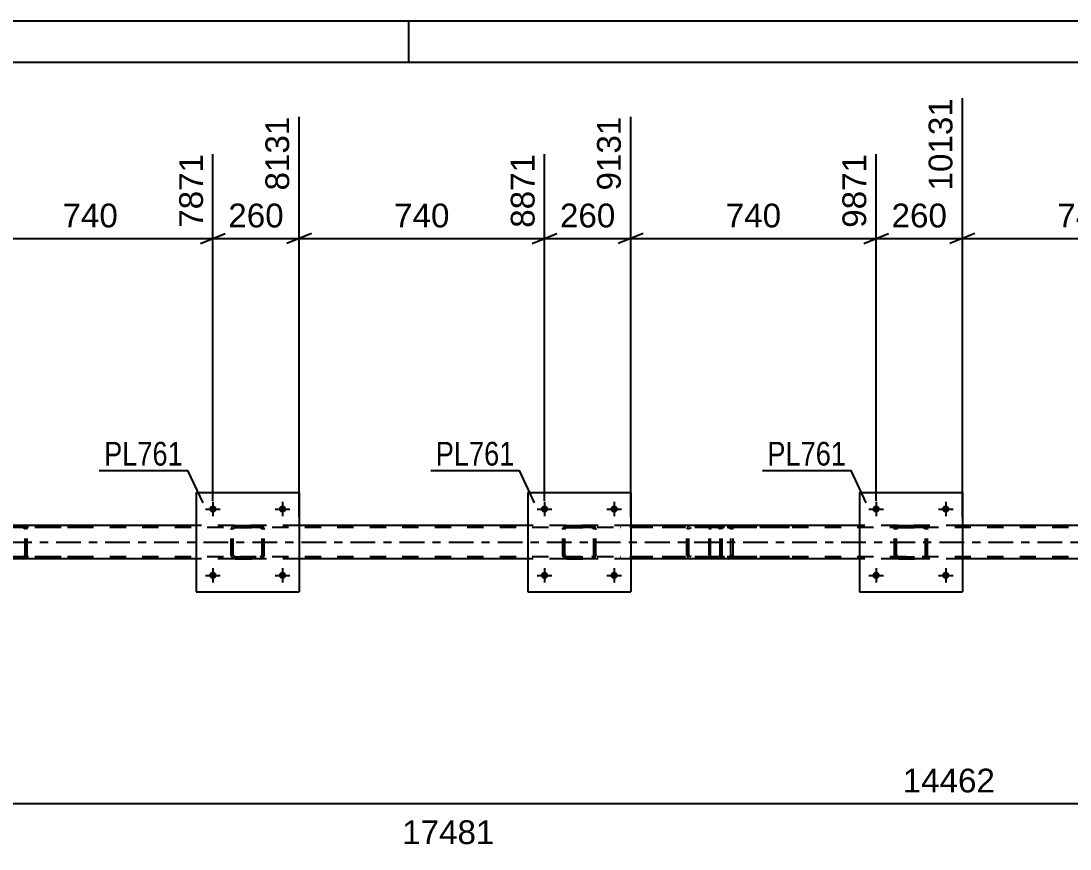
# Model space of a CAD drawing. Header units: millimetres. Extents: x -115 to 726, y -400 to 194.
# Drawn here: x 259.5 to 386.1, y 94.4 to 194.3 of the extents above; entities that cross this region are included whole.
import ezdxf

# ---------------------------------------------------------------- set-up
doc = ezdxf.new("R2010")
doc.units = ezdxf.units.MM
doc.linetypes.add('DXK_LINE_DOT2', pattern=[3.9198, 1.9599, -1.9599])
doc.linetypes.add('DXK_LINE_DOT3', pattern=[5.9187, 2.979, -0.9799, 0.9799, -0.9799])
doc.styles.add('Arial', font='arial.ttf', dxfattribs={"height": 0.2})
doc.styles.add('Arial Narrow', font='ARIALN.TTF', dxfattribs={"height": 0.2})

# ---------------------------------------------------------------- blocks, each defined once
blk = doc.blocks.new('Unknown-203724152-1113')
at = {"color": 5, "linetype": 'Continuous'}
for p, q in [((726.32, 194.3), (-114.68, 194.3)), ((306.32, 189.3), (306.32, 194.3)), ((721.32, 189.3), (-109.68, 189.3))]:
    blk.add_line(p, q, dxfattribs=at)
blk = doc.blocks.new('Part-203724152-4874 - 4735')
at = {"color": 7, "linetype": 'DXK_LINE_DOT2'}
for p, q in [((324.87, 132.96), (324.9, 133.14)), ((324.9, 133.14), (324.87, 132.96)), ((324.87, 129.92), (324.87, 132.96)), ((325.11, 132.96), (325.12, 133.05)), ((325.12, 133.05), (325.11, 132.96)), ((325.11, 129.92), (325.11, 132.96)), ((325.12, 133.05), (325.18, 133.13)), ((325.18, 133.13), (325.12, 133.05)), ((325.16, 133.4), (325.35, 133.44)), ((325.35, 133.44), (325.16, 133.4)), ((325.18, 133.13), (325.25, 133.18)), ((325.25, 133.18), (325.18, 133.13)), ((325.25, 133.18), (325.35, 133.2)), ((325.35, 133.2), (325.25, 133.18)), ((325.35, 133.44), (328.39, 133.44)), ((325.35, 133.44), (325.35, 133.44)), ((325.35, 133.44), (328.39, 133.44)), ((325.35, 133.2), (328.39, 133.2)), ((325.35, 133.2), (325.35, 133.2)), ((328.39, 133.2), (325.35, 133.2)), ((328.39, 133.44), (328.39, 133.44)), ((328.39, 133.44), (328.57, 133.4)), ((328.57, 133.4), (328.39, 133.44)), ((328.39, 133.2), (328.39, 133.2)), ((328.39, 133.2), (328.48, 133.18)), ((328.48, 133.18), (328.39, 133.2)), ((328.48, 133.18), (328.56, 133.13)), ((328.56, 133.13), (328.48, 133.18)), ((328.56, 133.13), (328.61, 133.05)), ((328.61, 133.05), (328.56, 133.13)), ((328.61, 133.05), (328.63, 132.96)), ((328.63, 132.96), (328.61, 133.05)), ((328.63, 129.92), (328.63, 132.96)), ((328.83, 133.14), (328.87, 132.96)), ((328.87, 132.96), (328.83, 133.14)), ((328.87, 129.92), (328.87, 132.96)), ((324.9, 129.74), (324.87, 129.92)), ((324.87, 129.92), (324.9, 129.73)), ((325.12, 129.83), (325.11, 129.92)), ((325.11, 129.92), (325.12, 129.83)), ((325.18, 129.75), (325.12, 129.83)), ((325.12, 129.83), (325.18, 129.75)), ((325.35, 129.44), (325.16, 129.48)), ((325.16, 129.47), (325.35, 129.44)), ((325.25, 129.7), (325.18, 129.75)), ((325.18, 129.75), (325.25, 129.7)), ((325.35, 129.68), (325.25, 129.7)), ((325.25, 129.7), (325.35, 129.68)), ((325.35, 129.68), (328.39, 129.68)), ((325.35, 129.68), (325.35, 129.68)), ((325.35, 129.68), (328.39, 129.68)), ((325.35, 129.44), (328.39, 129.44)), ((325.35, 129.44), (325.35, 129.44)), ((325.35, 129.44), (328.39, 129.44)), ((328.48, 129.7), (328.39, 129.68)), ((328.39, 129.68), (328.48, 129.7)), ((328.39, 129.68), (328.39, 129.68)), ((328.57, 129.48), (328.39, 129.44)), ((328.39, 129.44), (328.57, 129.47)), ((328.39, 129.44), (328.39, 129.44)), ((328.56, 129.75), (328.48, 129.7)), ((328.48, 129.7), (328.56, 129.75)), ((328.61, 129.83), (328.56, 129.75)), ((328.56, 129.75), (328.61, 129.83)), ((328.63, 129.92), (328.61, 129.83)), ((328.61, 129.83), (328.63, 129.92)), ((328.87, 129.92), (328.83, 129.74)), ((328.83, 129.73), (328.87, 129.92))]:
    blk.add_line(p, q, dxfattribs=at)
at = {"color": 7, "linetype": 'DXK_LINE_DOT3'}
blk.add_line((326.87, 131.44), (326.87, 131.44), dxfattribs=at)
at = {"color": 7, "linetype": 'DXK_LINE_DOT2'}
for centre, start, end in [((325.35, 132.96), 112.5, 157.5), ((325.35, 132.96), 112.5, 157.5), ((328.39, 132.96), 22.5, 67.5), ((328.39, 132.96), 22.5, 67.5), ((325.35, 129.92), 202.5, 247.5), ((325.35, 129.92), 202.5, 247.5), ((328.39, 129.92), 292.5, 337.5), ((328.39, 129.92), 292.5, 337.5)]:
    blk.add_arc(centre, 0.48, start, end, dxfattribs=at)
blk = doc.blocks.new('Part-203724152-4766 - 4735')
at = {"color": 7, "linetype": 'DXK_LINE_DOT2'}
for p, q in [((621.06, 133.2), (-32.17, 133.2)), ((293.07, 133.44), (280.67, 133.44)), ((333.07, 133.44), (320.67, 133.44)), ((373.07, 133.44), (360.67, 133.44)), ((621.06, 129.68), (-32.17, 129.68)), ((293.07, 129.44), (280.67, 129.44)), ((333.07, 129.44), (320.67, 129.44)), ((373.07, 129.44), (360.67, 129.44))]:
    blk.add_line(p, q, dxfattribs=at)
at = {"color": 2, "linetype": 'Continuous'}
for p, q in [((280.67, 133.44), (253.07, 133.44)), ((320.67, 133.44), (293.07, 133.44)), ((360.67, 133.44), (333.07, 133.44)), ((400.67, 133.44), (373.07, 133.44)), ((280.67, 129.44), (253.07, 129.44)), ((320.67, 129.44), (293.07, 129.44)), ((360.67, 129.44), (333.07, 129.44)), ((400.67, 129.44), (373.07, 129.44))]:
    blk.add_line(p, q, dxfattribs=at)
at = {"color": 7, "linetype": 'DXK_LINE_DOT3'}
blk.add_line((-32.17, 131.44), (621.06, 131.44), dxfattribs=at)
blk = doc.blocks.new('Part-203724152-4880 - 4735')
at = {"color": 7, "linetype": 'DXK_LINE_DOT2'}
for p, q in [((364.87, 132.96), (364.9, 133.14)), ((364.9, 133.14), (364.87, 132.96)), ((364.87, 129.92), (364.87, 132.96)), ((365.11, 132.96), (365.12, 133.05)), ((365.12, 133.05), (365.11, 132.96)), ((365.11, 129.92), (365.11, 132.96)), ((365.12, 133.05), (365.18, 133.13)), ((365.18, 133.13), (365.12, 133.05)), ((365.16, 133.4), (365.35, 133.44)), ((365.35, 133.44), (365.16, 133.4)), ((365.18, 133.13), (365.25, 133.18)), ((365.25, 133.18), (365.18, 133.13)), ((365.25, 133.18), (365.35, 133.2)), ((365.35, 133.2), (365.25, 133.18)), ((365.35, 133.44), (368.39, 133.44)), ((365.35, 133.44), (365.35, 133.44)), ((365.35, 133.44), (368.39, 133.44)), ((365.35, 133.2), (368.39, 133.2)), ((365.35, 133.2), (365.35, 133.2)), ((368.39, 133.2), (365.35, 133.2)), ((368.39, 133.44), (368.39, 133.44)), ((368.39, 133.44), (368.57, 133.4)), ((368.57, 133.4), (368.39, 133.44)), ((368.39, 133.2), (368.39, 133.2)), ((368.39, 133.2), (368.48, 133.18)), ((368.48, 133.18), (368.39, 133.2)), ((368.48, 133.18), (368.56, 133.13)), ((368.56, 133.13), (368.48, 133.18)), ((368.56, 133.13), (368.61, 133.05)), ((368.61, 133.05), (368.56, 133.13)), ((368.61, 133.05), (368.63, 132.96)), ((368.63, 132.96), (368.61, 133.05)), ((368.63, 129.92), (368.63, 132.96)), ((368.83, 133.14), (368.87, 132.96)), ((368.87, 132.96), (368.83, 133.14)), ((368.87, 129.92), (368.87, 132.96)), ((364.9, 129.74), (364.87, 129.92)), ((364.87, 129.92), (364.9, 129.73)), ((365.12, 129.83), (365.11, 129.92)), ((365.11, 129.92), (365.12, 129.83)), ((365.18, 129.75), (365.12, 129.83)), ((365.12, 129.83), (365.18, 129.75)), ((365.35, 129.44), (365.16, 129.48)), ((365.16, 129.47), (365.35, 129.44)), ((365.25, 129.7), (365.18, 129.75)), ((365.18, 129.75), (365.25, 129.7)), ((365.35, 129.68), (365.25, 129.7)), ((365.25, 129.7), (365.35, 129.68)), ((365.35, 129.68), (368.39, 129.68)), ((365.35, 129.68), (365.35, 129.68)), ((365.35, 129.68), (368.39, 129.68)), ((365.35, 129.44), (368.39, 129.44)), ((365.35, 129.44), (365.35, 129.44)), ((365.35, 129.44), (368.39, 129.44)), ((368.48, 129.7), (368.39, 129.68)), ((368.39, 129.68), (368.48, 129.7)), ((368.39, 129.68), (368.39, 129.68)), ((368.57, 129.48), (368.39, 129.44)), ((368.39, 129.44), (368.57, 129.47)), ((368.39, 129.44), (368.39, 129.44)), ((368.56, 129.75), (368.48, 129.7)), ((368.48, 129.7), (368.56, 129.75)), ((368.61, 129.83), (368.56, 129.75)), ((368.56, 129.75), (368.61, 129.83)), ((368.63, 129.92), (368.61, 129.83)), ((368.61, 129.83), (368.63, 129.92)), ((368.87, 129.92), (368.83, 129.74)), ((368.83, 129.73), (368.87, 129.92))]:
    blk.add_line(p, q, dxfattribs=at)
at = {"color": 7, "linetype": 'DXK_LINE_DOT3'}
blk.add_line((366.87, 131.44), (366.87, 131.44), dxfattribs=at)
at = {"color": 7, "linetype": 'DXK_LINE_DOT2'}
for centre, start, end in [((365.35, 132.96), 112.5, 157.5), ((365.35, 132.96), 112.5, 157.5), ((368.39, 132.96), 22.5, 67.5), ((368.39, 132.96), 22.5, 67.5), ((365.35, 129.92), 202.5, 247.5), ((365.35, 129.92), 202.5, 247.5), ((368.39, 129.92), 292.5, 337.5), ((368.39, 129.92), 292.5, 337.5)]:
    blk.add_arc(centre, 0.48, start, end, dxfattribs=at)
blk = doc.blocks.new('Bolt-203724152-4788 - 4735')
at = {"linetype": 'Continuous'}
for points in [[(363.11, 135.44, -1), (362.23, 135.44, -1)], [(371.51, 135.44, -1), (370.63, 135.44, -1)]]:
    blk.add_hatch(color=1, dxfattribs=at).paths.add_polyline_path(points)
at = {"color": 1, "linetype": 'Continuous'}
for p, q in [((361.79, 135.44), (363.55, 135.44)), ((362.67, 136.32), (362.67, 134.56)), ((370.19, 135.44), (371.95, 135.44)), ((371.07, 136.32), (371.07, 134.56))]:
    blk.add_line(p, q, dxfattribs=at)
blk = doc.blocks.new('Bolt-203724152-4789 - 4735')
at = {"linetype": 'Continuous'}
for points in [[(363.11, 127.44, -1), (362.23, 127.44, -1)], [(371.51, 127.44, -1), (370.63, 127.44, -1)]]:
    blk.add_hatch(color=1, dxfattribs=at).paths.add_polyline_path(points)
at = {"color": 1, "linetype": 'Continuous'}
for p, q in [((362.67, 128.32), (362.67, 126.56)), ((371.07, 128.32), (371.07, 126.56)), ((361.79, 127.44), (363.55, 127.44)), ((370.19, 127.44), (371.95, 127.44))]:
    blk.add_line(p, q, dxfattribs=at)
blk = doc.blocks.new('Bolt-203724152-4790 - 4735')
at = {"linetype": 'Continuous'}
for points in [[(323.11, 135.44, -1), (322.23, 135.44, -1)], [(331.51, 135.44, -1), (330.63, 135.44, -1)]]:
    blk.add_hatch(color=1, dxfattribs=at).paths.add_polyline_path(points)
at = {"color": 1, "linetype": 'Continuous'}
for p, q in [((321.79, 135.44), (323.55, 135.44)), ((322.67, 136.32), (322.67, 134.56)), ((330.19, 135.44), (331.95, 135.44)), ((331.07, 136.32), (331.07, 134.56))]:
    blk.add_line(p, q, dxfattribs=at)
blk = doc.blocks.new('Bolt-203724152-4791 - 4735')
at = {"linetype": 'Continuous'}
for points in [[(323.11, 127.44, -1), (322.23, 127.44, -1)], [(331.51, 127.44, -1), (330.63, 127.44, -1)]]:
    blk.add_hatch(color=1, dxfattribs=at).paths.add_polyline_path(points)
at = {"color": 1, "linetype": 'Continuous'}
for p, q in [((322.67, 128.32), (322.67, 126.56)), ((331.07, 128.32), (331.07, 126.56)), ((321.79, 127.44), (323.55, 127.44)), ((330.19, 127.44), (331.95, 127.44))]:
    blk.add_line(p, q, dxfattribs=at)
blk = doc.blocks.new('Bolt-203724152-4792 - 4735')
at = {"linetype": 'Continuous'}
for points in [[(283.11, 135.44, -1), (282.23, 135.44, -1)], [(291.51, 135.44, -1), (290.63, 135.44, -1)]]:
    blk.add_hatch(color=1, dxfattribs=at).paths.add_polyline_path(points)
at = {"color": 1, "linetype": 'Continuous'}
for p, q in [((281.79, 135.44), (283.55, 135.44)), ((282.67, 136.32), (282.67, 134.56)), ((290.19, 135.44), (291.95, 135.44)), ((291.07, 136.32), (291.07, 134.56))]:
    blk.add_line(p, q, dxfattribs=at)
blk = doc.blocks.new('Bolt-203724152-4793 - 4735')
at = {"linetype": 'Continuous'}
for points in [[(283.11, 127.44, -1), (282.23, 127.44, -1)], [(291.51, 127.44, -1), (290.63, 127.44, -1)]]:
    blk.add_hatch(color=1, dxfattribs=at).paths.add_polyline_path(points)
at = {"color": 1, "linetype": 'Continuous'}
for p, q in [((282.67, 128.32), (282.67, 126.56)), ((291.07, 128.32), (291.07, 126.56)), ((281.79, 127.44), (283.55, 127.44)), ((290.19, 127.44), (291.95, 127.44))]:
    blk.add_line(p, q, dxfattribs=at)
blk = doc.blocks.new('Part-203724152-4816 - 4735')
at = {"color": 7, "linetype": 'DXK_LINE_DOT2'}
for p, q in [((342.56, 133.14), (342.54, 132.96)), ((342.54, 129.92), (342.54, 132.96)), ((342.62, 133.3), (342.56, 133.14)), ((342.71, 133.4), (342.62, 133.3)), ((342.68, 132.96), (342.69, 133.05)), ((342.68, 129.92), (342.68, 132.96)), ((342.69, 133.05), (342.72, 133.13)), ((342.81, 133.44), (342.71, 133.4)), ((342.72, 133.13), (342.76, 133.18)), ((342.76, 133.18), (342.81, 133.2)), ((352.22, 133.44), (342.81, 133.44)), ((352.22, 133.2), (342.81, 133.2)), ((344.09, 133.44), (344.09, 133.2)), ((345.1, 133.4), (344.91, 133.44)), ((344.91, 133.2), (345, 133.18)), ((345, 133.18), (345.08, 133.13)), ((345.08, 133.13), (345.14, 133.05)), ((345.14, 133.05), (345.16, 132.96)), ((345.16, 129.92), (345.16, 132.96)), ((345.41, 132.96), (345.37, 133.14)), ((345.41, 129.92), (345.41, 132.96)), ((342.54, 129.92), (342.56, 129.74)), ((342.56, 129.74), (342.62, 129.58)), ((342.62, 129.58), (342.71, 129.48)), ((342.69, 129.83), (342.68, 129.92)), ((342.72, 129.75), (342.69, 129.83)), ((342.71, 129.48), (342.81, 129.44)), ((342.76, 129.7), (342.72, 129.75)), ((342.81, 129.68), (342.76, 129.7)), ((352.22, 129.68), (342.81, 129.68)), ((352.22, 129.44), (342.81, 129.44)), ((344.09, 129.44), (344.09, 129.68)), ((345, 129.7), (344.91, 129.68)), ((344.91, 129.44), (345.1, 129.48)), ((345.08, 129.75), (345, 129.7)), ((345.14, 129.83), (345.08, 129.75)), ((345.16, 129.92), (345.14, 129.83)), ((345.37, 129.74), (345.41, 129.92))]:
    blk.add_line(p, q, dxfattribs=at)
for centre, start, end in [((344.92, 132.94), 23.8494, 68.8059), ((344.92, 129.93), 291.1941, 336.1506)]:
    blk.add_arc(centre, 0.492, start, end, dxfattribs=at)
blk = doc.blocks.new('Part-203724152-4862 - 4735')
at = {"color": 7, "linetype": 'DXK_LINE_DOT2'}
for p, q in [((257.43, 133.14), (257.41, 132.96)), ((257.41, 129.92), (257.41, 132.96)), ((257.49, 133.3), (257.43, 133.14)), ((257.58, 133.4), (257.49, 133.3)), ((257.54, 132.96), (257.55, 133.05)), ((257.54, 129.92), (257.54, 132.96)), ((257.55, 133.05), (257.58, 133.13)), ((257.68, 133.44), (257.58, 133.4)), ((257.58, 133.13), (257.63, 133.18)), ((257.63, 133.18), (257.68, 133.2)), ((267.09, 133.44), (257.68, 133.44)), ((267.09, 133.2), (257.68, 133.2)), ((258.96, 133.44), (258.96, 133.2)), ((259.96, 133.4), (259.77, 133.44)), ((259.77, 133.2), (259.87, 133.18)), ((259.87, 133.18), (259.95, 133.13)), ((259.95, 133.13), (260, 133.05)), ((260, 133.05), (260.02, 132.96)), ((260.02, 129.92), (260.02, 132.96)), ((260.27, 132.96), (260.24, 133.14)), ((260.27, 129.92), (260.27, 132.96)), ((257.41, 129.92), (257.43, 129.74)), ((257.43, 129.74), (257.49, 129.58)), ((257.49, 129.58), (257.58, 129.48)), ((257.55, 129.83), (257.54, 129.92)), ((257.58, 129.75), (257.55, 129.83)), ((257.63, 129.7), (257.58, 129.75)), ((257.58, 129.48), (257.68, 129.44)), ((257.68, 129.68), (257.63, 129.7)), ((267.09, 129.68), (257.68, 129.68)), ((267.09, 129.44), (257.68, 129.44)), ((258.96, 129.44), (258.96, 129.68)), ((259.87, 129.7), (259.77, 129.68)), ((259.77, 129.44), (259.96, 129.48)), ((259.95, 129.75), (259.87, 129.7)), ((260, 129.83), (259.95, 129.75)), ((260.02, 129.92), (260, 129.83)), ((260.24, 129.74), (260.27, 129.92))]:
    blk.add_line(p, q, dxfattribs=at)
for centre, start, end in [((259.79, 132.94), 23.8494, 68.8059), ((259.79, 129.93), 291.1941, 336.1506)]:
    blk.add_arc(centre, 0.492, start, end, dxfattribs=at)
blk = doc.blocks.new('Part-203724152-4868 - 4735')
at = {"color": 7, "linetype": 'DXK_LINE_DOT2'}
for p, q in [((284.87, 132.96), (284.9, 133.14)), ((284.9, 133.14), (284.87, 132.96)), ((284.87, 129.92), (284.87, 132.96)), ((285.11, 132.96), (285.12, 133.05)), ((285.12, 133.05), (285.11, 132.96)), ((285.11, 129.92), (285.11, 132.96)), ((285.12, 133.05), (285.18, 133.13)), ((285.18, 133.13), (285.12, 133.05)), ((285.16, 133.4), (285.35, 133.44)), ((285.35, 133.44), (285.16, 133.4)), ((285.18, 133.13), (285.25, 133.18)), ((285.25, 133.18), (285.18, 133.13)), ((285.25, 133.18), (285.35, 133.2)), ((285.35, 133.2), (285.25, 133.18)), ((285.35, 133.44), (288.39, 133.44)), ((285.35, 133.44), (285.35, 133.44)), ((285.35, 133.44), (288.39, 133.44)), ((285.35, 133.2), (288.39, 133.2)), ((285.35, 133.2), (285.35, 133.2)), ((288.39, 133.2), (285.35, 133.2)), ((288.39, 133.44), (288.39, 133.44)), ((288.39, 133.44), (288.57, 133.4)), ((288.57, 133.4), (288.39, 133.44)), ((288.39, 133.2), (288.39, 133.2)), ((288.39, 133.2), (288.48, 133.18)), ((288.48, 133.18), (288.39, 133.2)), ((288.48, 133.18), (288.56, 133.13)), ((288.56, 133.13), (288.48, 133.18)), ((288.56, 133.13), (288.61, 133.05)), ((288.61, 133.05), (288.56, 133.13)), ((288.61, 133.05), (288.63, 132.96)), ((288.63, 132.96), (288.61, 133.05)), ((288.63, 129.92), (288.63, 132.96)), ((288.83, 133.14), (288.87, 132.96)), ((288.87, 132.96), (288.83, 133.14)), ((288.87, 129.92), (288.87, 132.96)), ((284.9, 129.74), (284.87, 129.92)), ((284.87, 129.92), (284.9, 129.73)), ((285.12, 129.83), (285.11, 129.92)), ((285.11, 129.92), (285.12, 129.83)), ((285.18, 129.75), (285.12, 129.83)), ((285.12, 129.83), (285.18, 129.75)), ((285.35, 129.44), (285.16, 129.48)), ((285.16, 129.47), (285.35, 129.44)), ((285.25, 129.7), (285.18, 129.75)), ((285.18, 129.75), (285.25, 129.7)), ((285.35, 129.68), (285.25, 129.7)), ((285.25, 129.7), (285.35, 129.68)), ((285.35, 129.68), (288.39, 129.68)), ((285.35, 129.68), (285.35, 129.68)), ((285.35, 129.68), (288.39, 129.68)), ((285.35, 129.44), (288.39, 129.44)), ((285.35, 129.44), (285.35, 129.44)), ((285.35, 129.44), (288.39, 129.44)), ((288.48, 129.7), (288.39, 129.68)), ((288.39, 129.68), (288.48, 129.7)), ((288.39, 129.68), (288.39, 129.68)), ((288.57, 129.48), (288.39, 129.44)), ((288.39, 129.44), (288.57, 129.47)), ((288.39, 129.44), (288.39, 129.44)), ((288.56, 129.75), (288.48, 129.7)), ((288.48, 129.7), (288.56, 129.75)), ((288.61, 129.83), (288.56, 129.75)), ((288.56, 129.75), (288.61, 129.83)), ((288.63, 129.92), (288.61, 129.83)), ((288.61, 129.83), (288.63, 129.92)), ((288.87, 129.92), (288.83, 129.74)), ((288.83, 129.73), (288.87, 129.92))]:
    blk.add_line(p, q, dxfattribs=at)
at = {"color": 7, "linetype": 'DXK_LINE_DOT3'}
blk.add_line((286.87, 131.44), (286.87, 131.44), dxfattribs=at)
at = {"color": 7, "linetype": 'DXK_LINE_DOT2'}
for centre, start, end in [((285.35, 132.96), 112.5, 157.5), ((285.35, 132.96), 112.5, 157.5), ((288.39, 132.96), 22.5, 67.5), ((288.39, 132.96), 22.5, 67.5), ((285.35, 129.92), 202.5, 247.5), ((285.35, 129.92), 202.5, 247.5), ((288.39, 129.92), 292.5, 337.5), ((288.39, 129.92), 292.5, 337.5)]:
    blk.add_arc(centre, 0.48, start, end, dxfattribs=at)
blk = doc.blocks.new('Part-203724152-4873 - 4735')
at = {"color": 2, "linetype": 'Continuous'}
for p, q in [((280.67, 137.44), (280.67, 125.44)), ((280.67, 137.44), (293.07, 137.44)), ((293.07, 137.44), (293.07, 125.44)), ((280.67, 125.44), (293.07, 125.44))]:
    blk.add_line(p, q, dxfattribs=at)
blk = doc.blocks.new('Part-203724152-4879 - 4735')
at = {"color": 2, "linetype": 'Continuous'}
for p, q in [((320.67, 137.44), (320.67, 125.44)), ((320.67, 137.44), (333.07, 137.44)), ((333.07, 137.44), (333.07, 125.44)), ((320.67, 125.44), (333.07, 125.44))]:
    blk.add_line(p, q, dxfattribs=at)
blk = doc.blocks.new('Part-203724152-4901 - 4735')
at = {"color": 2, "linetype": 'Continuous'}
for p, q in [((360.67, 137.44), (360.67, 125.44)), ((360.67, 137.44), (373.07, 137.44)), ((373.07, 137.44), (373.07, 125.44)), ((360.67, 125.44), (373.07, 125.44))]:
    blk.add_line(p, q, dxfattribs=at)
blk = doc.blocks.new('Part-203724152-5002 - 4735')
at = {"color": 7, "linetype": 'DXK_LINE_DOT2'}
for p, q in [((343.58, 133.44), (331.8, 133.44)), ((343.58, 133.2), (331.8, 133.2)), ((339.87, 133.14), (339.83, 132.96)), ((339.83, 129.92), (339.83, 132.96)), ((340.09, 132.96), (340.11, 133.05)), ((340.09, 129.92), (340.09, 132.96)), ((340.11, 133.05), (340.16, 133.13)), ((340.34, 133.44), (340.15, 133.4)), ((340.16, 133.13), (340.25, 133.18)), ((340.25, 133.18), (340.34, 133.2)), ((343.78, 133.4), (343.58, 133.44)), ((343.58, 133.2), (343.68, 133.18)), ((343.68, 133.18), (343.76, 133.13)), ((343.76, 133.13), (343.82, 133.05)), ((343.82, 133.05), (343.84, 132.96)), ((343.84, 129.92), (343.84, 132.96)), ((344.09, 132.96), (344.05, 133.14)), ((344.09, 129.92), (344.09, 132.96)), ((343.58, 129.68), (331.8, 129.68)), ((343.58, 129.44), (331.8, 129.44)), ((339.83, 129.92), (339.87, 129.74)), ((340.11, 129.83), (340.09, 129.92)), ((340.16, 129.75), (340.11, 129.83)), ((340.15, 129.48), (340.34, 129.44)), ((340.25, 129.7), (340.16, 129.75)), ((340.34, 129.68), (340.25, 129.7)), ((343.68, 129.7), (343.58, 129.68)), ((343.58, 129.44), (343.78, 129.48)), ((343.76, 129.75), (343.68, 129.7)), ((343.82, 129.83), (343.76, 129.75)), ((343.84, 129.92), (343.82, 129.83)), ((344.05, 129.74), (344.09, 129.92))]:
    blk.add_line(p, q, dxfattribs=at)
for centre, start, end in [((340.33, 132.94), 110.7583, 155.68), ((343.6, 132.94), 24.32, 69.2417), ((340.33, 129.94), 204.32, 249.2417), ((343.6, 129.94), 290.7583, 335.68)]:
    blk.add_arc(centre, 0.496, start, end, dxfattribs=at)
blk = doc.blocks.new('StraightDimension-203724152-5454 - 4735')
at = {"color": 7, "linetype": 'Continuous'}
for p, q in [((253.07, 134.44), (253.07, 182.75)), ((282.67, 136.44), (282.67, 178.25)), ((254.57, 168.66), (251.57, 167.46)), ((281.17, 167.46), (284.17, 168.66)), ((253.07, 168.06), (282.67, 168.06))]:
    blk.add_line(p, q, dxfattribs=at)
at = {"color": 0}
blk.add_wipeout([(271.8, 168.81), (271.8, 173.01), (263.93, 173.01), (263.93, 168.81)], dxfattribs=at)
at = {"color": 3, "style": 'Arial'}
blk.add_text('740', height=2.865, dxfattribs=at).set_placement((264.53, 169.41))
at = {"color": 0, "linetype": 'Continuous'}
blk.add_wipeout([(282.07, 178.85), (277.87, 178.85), (277.87, 168.76), (282.07, 168.76)], dxfattribs=at)
at = {"color": 3, "linetype": 'Continuous', "style": 'Arial'}
blk.add_text('7871', height=2.865, rotation=90.0002, dxfattribs=at).set_placement((281.47, 169.36))
blk = doc.blocks.new('StraightDimension-203724152-5474 - 4735')
at = {"color": 7, "linetype": 'Continuous'}
for p, q in [((293.07, 134.44), (293.07, 182.75)), ((282.67, 136.44), (282.67, 178.25)), ((281.17, 167.46), (284.17, 168.66)), ((294.57, 168.66), (291.57, 167.46)), ((282.67, 168.06), (293.07, 168.06))]:
    blk.add_line(p, q, dxfattribs=at)
at = {"color": 0}
blk.add_wipeout([(291.8, 168.81), (291.8, 173.01), (283.93, 173.01), (283.93, 168.81)], dxfattribs=at)
at = {"color": 3, "style": 'Arial'}
blk.add_text('260', height=2.865, dxfattribs=at).set_placement((284.53, 169.41))
at = {"color": 0, "linetype": 'Continuous'}
blk.add_wipeout([(292.47, 183.35), (288.27, 183.35), (288.27, 173.26), (292.47, 173.26)], dxfattribs=at)
at = {"color": 3, "linetype": 'Continuous', "style": 'Arial'}
blk.add_text('8131', height=2.865, rotation=90.0002, dxfattribs=at).set_placement((291.87, 173.86))
blk = doc.blocks.new('StraightDimension-203724152-5494 - 4735')
at = {"color": 7, "linetype": 'Continuous'}
for p, q in [((293.07, 134.44), (293.07, 182.75)), ((322.67, 136.44), (322.67, 178.25)), ((294.57, 168.66), (291.57, 167.46)), ((321.17, 167.46), (324.17, 168.66)), ((293.07, 168.06), (322.67, 168.06))]:
    blk.add_line(p, q, dxfattribs=at)
at = {"color": 0}
blk.add_wipeout([(311.8, 168.81), (311.8, 173.01), (303.93, 173.01), (303.93, 168.81)], dxfattribs=at)
at = {"color": 3, "style": 'Arial'}
blk.add_text('740', height=2.865, dxfattribs=at).set_placement((304.53, 169.41))
at = {"color": 0, "linetype": 'Continuous'}
blk.add_wipeout([(322.07, 178.85), (317.87, 178.85), (317.87, 168.76), (322.07, 168.76)], dxfattribs=at)
at = {"color": 3, "linetype": 'Continuous', "style": 'Arial'}
blk.add_text('8871', height=2.865, rotation=90.0002, dxfattribs=at).set_placement((321.47, 169.36))
blk = doc.blocks.new('StraightDimension-203724152-5514 - 4735')
at = {"color": 7, "linetype": 'Continuous'}
for p, q in [((333.07, 134.44), (333.07, 182.75)), ((322.67, 136.44), (322.67, 178.25)), ((321.17, 167.46), (324.17, 168.66)), ((334.57, 168.66), (331.57, 167.46)), ((322.67, 168.06), (333.07, 168.06))]:
    blk.add_line(p, q, dxfattribs=at)
at = {"color": 0}
blk.add_wipeout([(331.8, 168.81), (331.8, 173.01), (323.93, 173.01), (323.93, 168.81)], dxfattribs=at)
at = {"color": 3, "style": 'Arial'}
blk.add_text('260', height=2.865, dxfattribs=at).set_placement((324.53, 169.41))
at = {"color": 0, "linetype": 'Continuous'}
blk.add_wipeout([(332.47, 183.35), (328.27, 183.35), (328.27, 173.26), (332.47, 173.26)], dxfattribs=at)
at = {"color": 3, "linetype": 'Continuous', "style": 'Arial'}
blk.add_text('9131', height=2.865, rotation=90.0002, dxfattribs=at).set_placement((331.87, 173.86))
blk = doc.blocks.new('StraightDimension-203724152-5534 - 4735')
at = {"color": 7, "linetype": 'Continuous'}
for p, q in [((333.07, 134.44), (333.07, 182.75)), ((362.67, 136.44), (362.67, 178.25)), ((334.57, 168.66), (331.57, 167.46)), ((361.17, 167.46), (364.17, 168.66)), ((333.07, 168.06), (362.67, 168.06))]:
    blk.add_line(p, q, dxfattribs=at)
at = {"color": 0}
blk.add_wipeout([(351.8, 168.81), (351.8, 173.01), (343.93, 173.01), (343.93, 168.81)], dxfattribs=at)
at = {"color": 3, "style": 'Arial'}
blk.add_text('740', height=2.865, dxfattribs=at).set_placement((344.53, 169.41))
at = {"color": 0, "linetype": 'Continuous'}
blk.add_wipeout([(362.07, 178.85), (357.87, 178.85), (357.87, 168.76), (362.07, 168.76)], dxfattribs=at)
at = {"color": 3, "linetype": 'Continuous', "style": 'Arial'}
blk.add_text('9871', height=2.865, rotation=90.0002, dxfattribs=at).set_placement((361.47, 169.36))
blk = doc.blocks.new('StraightDimension-203724152-5554 - 4735')
at = {"color": 7, "linetype": 'Continuous'}
for p, q in [((373.07, 134.44), (373.07, 184.98)), ((362.67, 136.44), (362.67, 178.25)), ((361.17, 167.46), (364.17, 168.66)), ((374.57, 168.66), (371.57, 167.46)), ((362.67, 168.06), (373.07, 168.06))]:
    blk.add_line(p, q, dxfattribs=at)
at = {"color": 0}
blk.add_wipeout([(371.8, 168.81), (371.8, 173.01), (363.93, 173.01), (363.93, 168.81)], dxfattribs=at)
at = {"color": 3, "style": 'Arial'}
blk.add_text('260', height=2.865, dxfattribs=at).set_placement((364.53, 169.41))
at = {"color": 0, "linetype": 'Continuous'}
blk.add_wipeout([(372.47, 185.58), (368.27, 185.58), (368.27, 173.26), (372.47, 173.26)], dxfattribs=at)
at = {"color": 3, "linetype": 'Continuous', "style": 'Arial'}
blk.add_text('10131', height=2.865, rotation=90.0002, dxfattribs=at).set_placement((371.87, 173.86))
blk = doc.blocks.new('StraightDimension-203724152-5574 - 4735')
at = {"color": 7, "linetype": 'Continuous'}
for p, q in [((373.07, 134.44), (373.07, 184.98)), ((402.67, 136.44), (402.67, 180.48)), ((374.57, 168.66), (371.57, 167.46)), ((401.17, 167.46), (404.17, 168.66)), ((373.07, 168.06), (402.67, 168.06))]:
    blk.add_line(p, q, dxfattribs=at)
at = {"color": 0}
blk.add_wipeout([(391.8, 168.81), (391.8, 173.01), (383.93, 173.01), (383.93, 168.81)], dxfattribs=at)
at = {"color": 3, "style": 'Arial'}
blk.add_text('740', height=2.865, dxfattribs=at).set_placement((384.53, 169.41))
at = {"color": 0, "linetype": 'Continuous'}
blk.add_wipeout([(402.07, 181.08), (397.87, 181.08), (397.87, 168.76), (402.07, 168.76)], dxfattribs=at)
at = {"color": 3, "linetype": 'Continuous', "style": 'Arial'}
blk.add_text('10871', height=2.865, rotation=90.0002, dxfattribs=at).set_placement((401.47, 169.36))
blk = doc.blocks.new('StraightDimension-203724152-5795 - 4735')
at = {"color": 0}
blk.add_wipeout([(317.21, 94.43), (317.21, 98.63), (304.9, 98.63), (304.9, 94.43)], dxfattribs=at)
at = {"color": 3, "style": 'Arial'}
blk.add_text('17481', height=2.865, dxfattribs=at).set_placement((305.5, 95.03))
blk = doc.blocks.new('StraightDimension-203724152-6034 - 4735')
at = {"color": 7, "linetype": 'Continuous'}
blk.add_line((87.94, 99.91), (654.92, 99.91), dxfattribs=at)
at = {"color": 0}
blk.add_wipeout([(377.59, 100.66), (377.59, 104.86), (365.27, 104.86), (365.27, 100.66)], dxfattribs=at)
at = {"color": 3, "style": 'Arial'}
blk.add_text('14462', height=2.865, dxfattribs=at).set_placement((365.87, 101.26))
blk = doc.blocks.new('Mark-203724152-4869 - 4735')
at = {"color": 0}
blk.add_wipeout([(279.05, 140.68), (279.05, 143.68), (269.55, 143.68), (269.55, 140.68)], dxfattribs=at)
blk.add_wipeout([(279.05, 140.68), (279.05, 143.68), (269.55, 143.68), (269.55, 140.68)], dxfattribs=at)
at = {"color": 30, "linetype": 'Continuous'}
for p in [(268.95, 140.08), (281.48, 136.18)]:
    blk.add_line(p, (279.65, 140.08), dxfattribs=at)
at = {"color": 3, "style": 'Arial Narrow'}
blk.add_text('PL761', height=2.863, dxfattribs=at).set_placement((269.55, 140.68))
blk = doc.blocks.new('Mark-203724152-4875 - 4735')
at = {"color": 0}
blk.add_wipeout([(319.05, 140.68), (319.05, 143.68), (309.55, 143.68), (309.55, 140.68)], dxfattribs=at)
blk.add_wipeout([(319.05, 140.68), (319.05, 143.68), (309.55, 143.68), (309.55, 140.68)], dxfattribs=at)
at = {"color": 30, "linetype": 'Continuous'}
for p in [(308.95, 140.08), (321.48, 136.18)]:
    blk.add_line(p, (319.65, 140.08), dxfattribs=at)
at = {"color": 3, "style": 'Arial Narrow'}
blk.add_text('PL761', height=2.863, dxfattribs=at).set_placement((309.55, 140.68))
blk = doc.blocks.new('Mark-203724152-4897 - 4735')
at = {"color": 0}
blk.add_wipeout([(359.05, 140.68), (359.05, 143.68), (349.55, 143.68), (349.55, 140.68)], dxfattribs=at)
blk.add_wipeout([(359.05, 140.68), (359.05, 143.68), (349.55, 143.68), (349.55, 140.68)], dxfattribs=at)
at = {"color": 30, "linetype": 'Continuous'}
for p in [(348.95, 140.08), (361.48, 136.18)]:
    blk.add_line(p, (359.65, 140.08), dxfattribs=at)
at = {"color": 3, "style": 'Arial Narrow'}
blk.add_text('PL761', height=2.863, dxfattribs=at).set_placement((349.55, 140.68))

msp = doc.modelspace()

# ---------------------------------------------------------------- block references
for name in ['Unknown-203724152-1113', 'Part-203724152-4873 - 4735', 'Part-203724152-4879 - 4735', 'Part-203724152-4901 - 4735', 'Bolt-203724152-4792 - 4735', 'Bolt-203724152-4790 - 4735', 'Bolt-203724152-4788 - 4735', 'Part-203724152-4766 - 4735', 'Part-203724152-4862 - 4735', 'Part-203724152-4868 - 4735', 'Part-203724152-4874 - 4735', 'Part-203724152-5002 - 4735', 'Part-203724152-4816 - 4735', 'Part-203724152-4880 - 4735', 'Bolt-203724152-4793 - 4735', 'Bolt-203724152-4791 - 4735', 'Bolt-203724152-4789 - 4735']:
    msp.add_blockref(name, (0, 0))

# ---------------------------------------------------------------- next in the draw order: block references
msp.add_blockref('StraightDimension-203724152-5454 - 4735', (0, 0))

# ---------------------------------------------------------------- next in the draw order: block references
msp.add_blockref('StraightDimension-203724152-5474 - 4735', (0, 0))

# ---------------------------------------------------------------- next in the draw order: block references
msp.add_blockref('StraightDimension-203724152-5494 - 4735', (0, 0))

# ---------------------------------------------------------------- next in the draw order: block references
msp.add_blockref('StraightDimension-203724152-5514 - 4735', (0, 0))

# ---------------------------------------------------------------- next in the draw order: block references
msp.add_blockref('StraightDimension-203724152-5534 - 4735', (0, 0))

# ---------------------------------------------------------------- next in the draw order: block references
msp.add_blockref('StraightDimension-203724152-5554 - 4735', (0, 0))

# ---------------------------------------------------------------- next in the draw order: block references
msp.add_blockref('StraightDimension-203724152-5574 - 4735', (0, 0))

# ---------------------------------------------------------------- next in the draw order: block references
msp.add_blockref('StraightDimension-203724152-5795 - 4735', (0, 0))

# ---------------------------------------------------------------- next in the draw order: block references
for name in ['Mark-203724152-4869 - 4735', 'Mark-203724152-4875 - 4735', 'Mark-203724152-4897 - 4735', 'StraightDimension-203724152-6034 - 4735']:
    msp.add_blockref(name, (0, 0))

doc.saveas('drawing.dxf')
